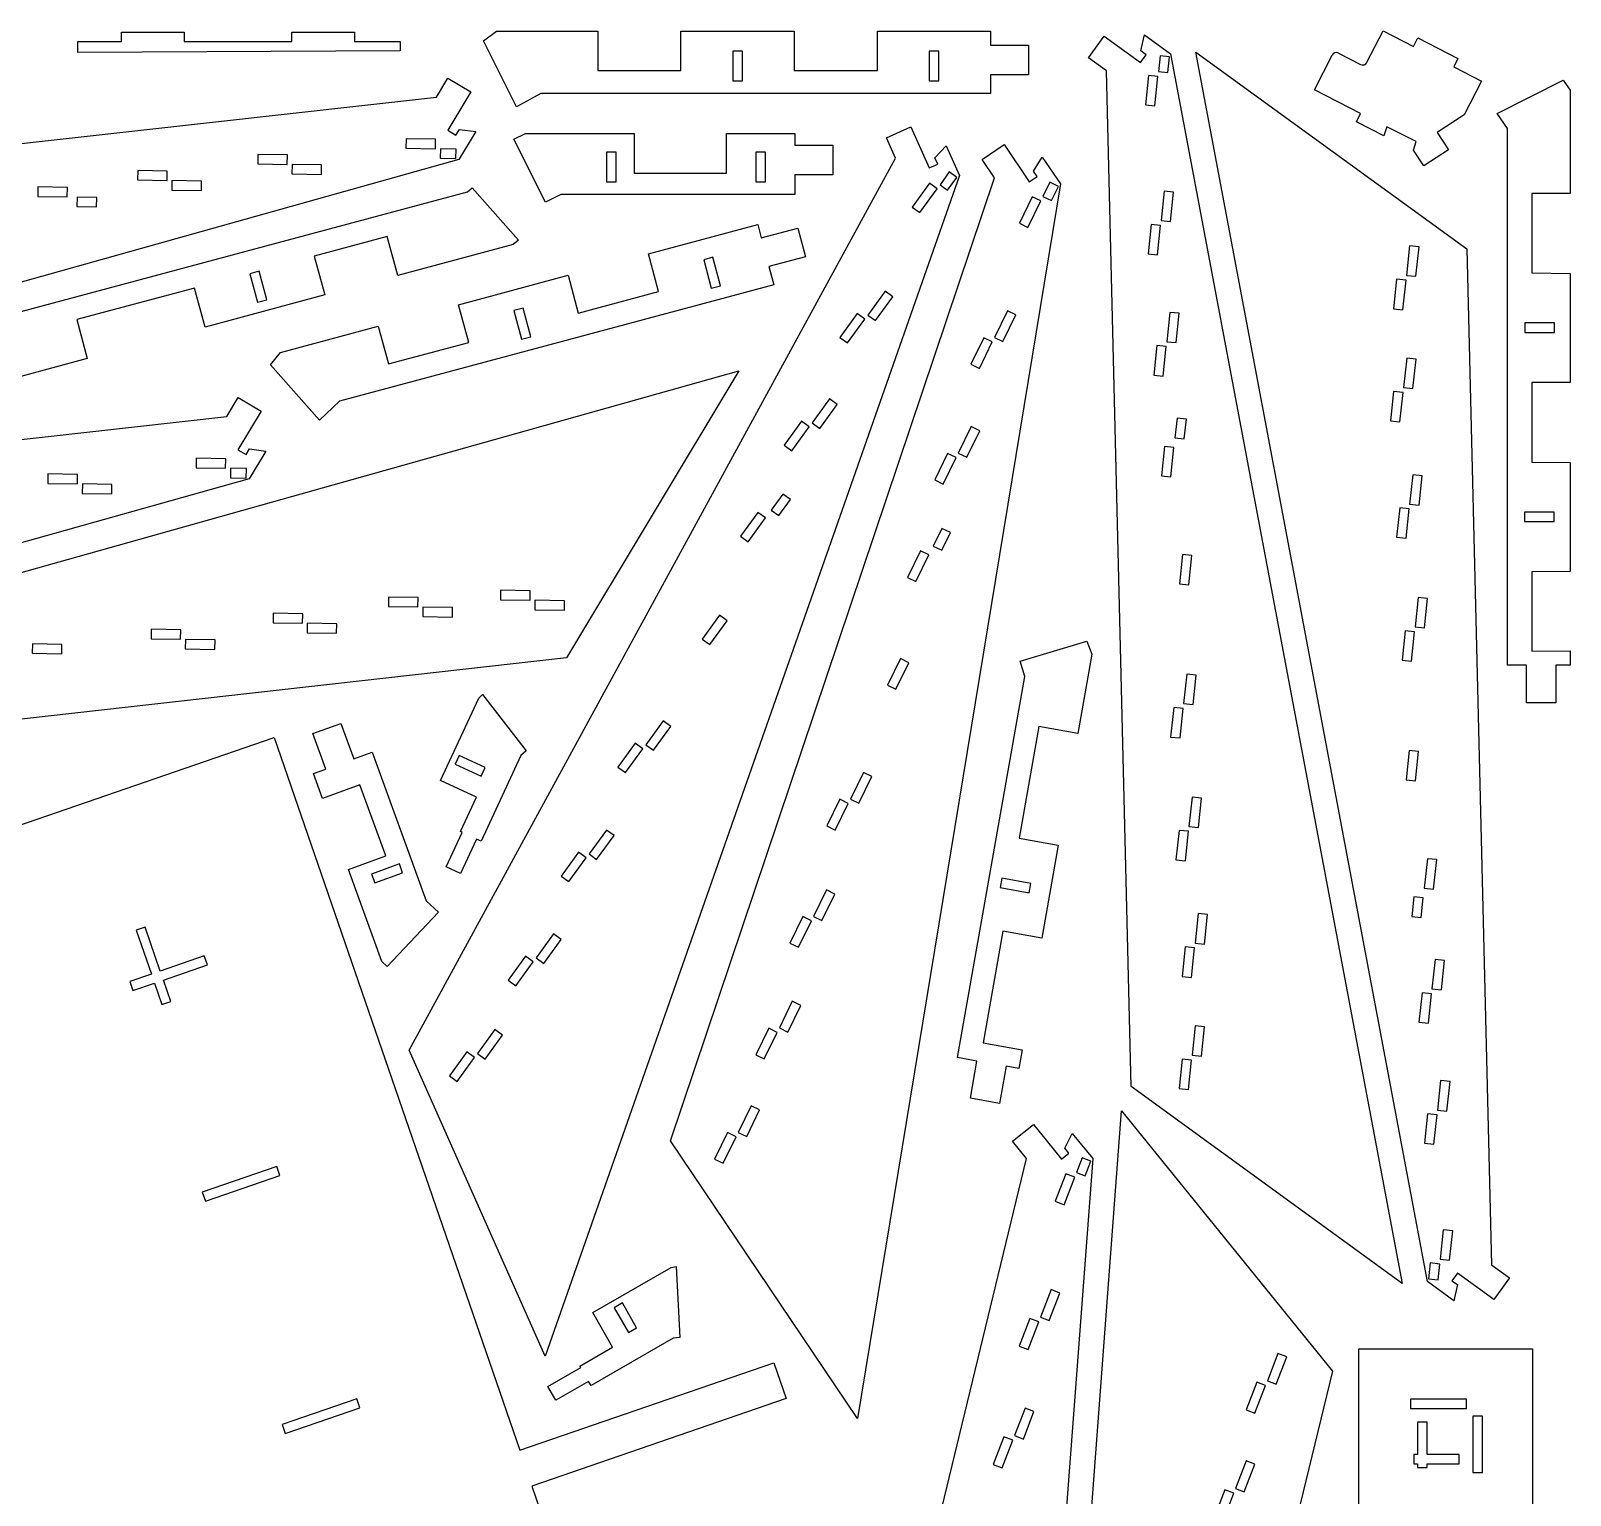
# Model space of a CAD drawing. Extents: x 12 to 2357, y -4 to 494.
# Drawn here: x 246.8 to 491, y 259.7 to 491.9 of the extents above; entities that cross this region are included whole.
import ezdxf

# ---------------------------------------------------------------- set-up
doc = ezdxf.new("R2010")
doc.units = 0
doc.layers.get('0').update_dxf_attribs({"linetype": 'CONTINUOUS'})

msp = doc.modelspace()

# ---------------------------------------------------------------- linework, layer by layer
for p, q in [((261.17, 491.72), (271.1, 491.72)), ((261.17, 490.22), (261.17, 491.72)), ((271.1, 491.72), (271.1, 490.22)), ((288.19, 491.72), (298.13, 491.72)), ((288.19, 490.22), (288.19, 491.72)), ((298.13, 491.72), (298.13, 490.22)), ((318.59, 490.37), (320.64, 491.87)), ((320.64, 491.87), (336.73, 491.87)), ((336.73, 491.87), (336.73, 485.67)), ((349.92, 491.87), (367.9, 491.87)), ((349.92, 485.67), (349.92, 491.87)), ((367.9, 491.87), (367.9, 485.67)), ((381.09, 491.87), (399.03, 491.87)), ((381.09, 485.67), (381.09, 491.87)), ((399.03, 491.87), (399.03, 489.67)), ((414.59, 487.67), (417.08, 491.09)), ((417.08, 491.09), (422.83, 486.92)), ((422.86, 488.74), (423.43, 491.3)), ((423.43, 491.3), (427.59, 488.28)), ((458.73, 486.94), (461.29, 491.94)), ((461.29, 491.94), (466.12, 489.47)), ((254.23, 490.22), (261.17, 490.22)), ((254.23, 488.51), (254.23, 490.22)), ((305.39, 488.76), (254.23, 488.51)), ((271.1, 490.22), (288.19, 490.22)), ((298.13, 490.22), (305.39, 490.22)), ((305.39, 490.22), (305.39, 488.76)), ((323.84, 479.88), (318.59, 490.37)), ((358.16, 488.7), (358.16, 484.01)), ((359.66, 488.7), (358.16, 488.7)), ((359.66, 484.01), (359.66, 488.7)), ((389.31, 488.7), (389.31, 484.01)), ((390.81, 488.7), (389.31, 488.7)), ((390.81, 484.01), (390.81, 488.7)), ((399.03, 489.67), (405.03, 489.67)), ((405.03, 489.67), (405.03, 484.98)), ((423.71, 488.13), (422.86, 488.74)), ((468.35, 293.56), (431.61, 488.56)), ((431.61, 488.56), (474.58, 457.34)), ((454.22, 488.4), (457.72, 486.61)), ((466.12, 489.47), (466.8, 490.81)), ((466.8, 490.81), (473.18, 487.55)), ((417.44, 485.6), (414.59, 487.67)), ((422.83, 486.92), (423.71, 488.13)), ((425.93, 487.97), (425.66, 485.48)), ((427.42, 487.82), (425.93, 487.97)), ((427.16, 485.32), (427.42, 487.82)), ((427.59, 488.28), (464.34, 293.28)), ((450.41, 482.58), (453.22, 488.07)), ((473.18, 487.55), (472.5, 486.21)), ((472.5, 486.21), (476.91, 483.96)), ((311.16, 481.43), (312.97, 484.45)), ((312.97, 484.45), (316.6, 482.27)), ((336.73, 485.67), (349.92, 485.67)), ((358.16, 484.01), (359.66, 484.01)), ((367.9, 485.67), (381.09, 485.67)), ((389.31, 484.01), (390.81, 484.01)), ((399.03, 484.98), (399.03, 481.98)), ((405.03, 484.98), (399.03, 484.98)), ((421.36, 324.5), (417.44, 485.6)), ((424.09, 484.86), (423.6, 480.2)), ((425.58, 484.7), (424.09, 484.86)), ((425.09, 480.04), (425.58, 484.7)), ((425.66, 485.48), (427.16, 485.32)), ((476.91, 483.96), (474.17, 478.59)), ((479.39, 478.85), (489.88, 484.1)), ((489.88, 484.1), (490.98, 482.5)), ((151.01, 463.48), (311.16, 481.43)), ((316.6, 482.27), (312.94, 476.18)), ((327.69, 481.98), (323.84, 479.88)), ((399.03, 481.98), (327.69, 481.98)), ((457.74, 478.84), (450.41, 482.58)), ((490.98, 482.5), (490.98, 466.12)), ((423.6, 480.2), (425.09, 480.04)), ((457.06, 477.5), (457.74, 478.84)), ((481.04, 476.46), (479.39, 478.85)), ((312.94, 476.18), (314.23, 475.4)), ((314.23, 475.4), (314.77, 476.3)), ((314.77, 476.3), (317.36, 475.96)), ((382.52, 474.97), (386.39, 476.69)), ((386.39, 476.69), (389.28, 470.2)), ((461.44, 475.29), (457.06, 477.5)), ((461.88, 476.72), (461.44, 475.29)), ((466.52, 474.36), (461.88, 476.72)), ((474.17, 478.59), (469.89, 475.81)), ((481.04, 391.34), (481.04, 476.46)), ((306.31, 474.82), (306.29, 473.32)), ((311, 474.74), (306.31, 474.82)), ((310.97, 473.24), (311, 474.74)), ((317.36, 475.96), (314.71, 471.55)), ((323.42, 474.74), (325.28, 475.66)), ((328.42, 464.74), (323.42, 474.74)), ((325.28, 475.66), (342.52, 475.66)), ((342.52, 475.66), (342.52, 469.37)), ((357.14, 475.66), (368, 475.66)), ((357.14, 469.37), (357.14, 475.66)), ((368, 475.66), (368, 473.78)), ((368, 473.78), (374, 473.78)), ((374, 473.78), (374, 469.09)), ((383.96, 471.75), (382.52, 474.97)), ((397.69, 471.52), (401.19, 473.89)), ((401.19, 473.89), (405.17, 468)), ((466.11, 473.03), (466.52, 474.36)), ((469.89, 475.81), (471.67, 473.07)), ((314.71, 471.55), (123.66, 417.95)), ((282.8, 472.34), (282.78, 470.84)), ((287.49, 472.26), (282.8, 472.34)), ((287.46, 470.76), (287.49, 472.26)), ((306.29, 473.32), (310.97, 473.24)), ((306.8, 330.27), (383.96, 471.75)), ((311.76, 473.22), (311.73, 471.72)), ((311.73, 471.72), (314.24, 471.68)), ((314.27, 473.18), (311.76, 473.22)), ((314.24, 471.68), (314.27, 473.18)), ((339.63, 472.7), (338.13, 472.7)), ((338.13, 472.7), (338.13, 468.01)), ((339.63, 468.01), (339.63, 472.7)), ((361.82, 472.7), (361.82, 468.01)), ((363.32, 472.7), (361.82, 472.7)), ((363.32, 468.01), (363.32, 472.7)), ((390.22, 471.77), (391.99, 473.7)), ((390.65, 470.81), (390.22, 471.77)), ((391.99, 473.7), (394.09, 469)), ((399.65, 468.6), (397.69, 471.52)), ((405.83, 469.7), (407.23, 471.91)), ((407.23, 471.91), (410.11, 467.65)), ((467.74, 470.52), (466.11, 473.03)), ((471.67, 473.07), (467.74, 470.52)), ((263.75, 469.78), (263.72, 468.28)), ((268.43, 469.7), (263.75, 469.78)), ((268.41, 468.2), (268.43, 469.7)), ((282.78, 470.84), (287.46, 470.76)), ((288.24, 470.74), (288.22, 469.24)), ((288.22, 469.24), (292.9, 469.16)), ((292.93, 470.66), (288.24, 470.74)), ((292.9, 469.16), (292.93, 470.66)), ((394.09, 469), (328.41, 281.75)), ((342.52, 469.37), (357.14, 469.37)), ((368, 469.09), (368, 465.97)), ((374, 469.09), (368, 469.09)), ((389.28, 470.2), (390.65, 470.81)), ((392.49, 469.57), (391.02, 467.53)), ((393.71, 468.68), (392.49, 469.57)), ((406.41, 468.84), (405.83, 469.7)), ((210.01, 438), (316.08, 466.42)), ((247.92, 467.17), (247.89, 465.67)), ((252.6, 467.09), (247.92, 467.17)), ((252.58, 465.59), (252.6, 467.09)), ((263.72, 468.28), (268.41, 468.2)), ((269.19, 468.19), (269.16, 466.69)), ((269.16, 466.69), (273.85, 466.6)), ((273.88, 468.1), (269.19, 468.19)), ((273.85, 466.6), (273.88, 468.1)), ((316.08, 466.42), (316.78, 467.04)), ((316.78, 467.04), (324.16, 458.71)), ((338.13, 468.01), (339.63, 468.01)), ((348.24, 315.87), (399.65, 468.6)), ((361.82, 468.01), (363.32, 468.01)), ((410.11, 467.65), (377.95, 271.84)), ((389.35, 467.78), (386.59, 463.99)), ((387.8, 463.11), (390.56, 466.9)), ((390.56, 466.9), (389.35, 467.78)), ((391.02, 467.53), (392.23, 466.65)), ((392.23, 466.65), (393.71, 468.68)), ((405.17, 468), (406.41, 468.84)), ((408.44, 467.93), (407.34, 465.68)), ((409.79, 467.27), (408.44, 467.93)), ((408.69, 465.02), (409.79, 467.27)), ((426.58, 466.5), (426.09, 461.84)), ((428.07, 466.34), (426.58, 466.5)), ((247.89, 465.67), (252.58, 465.59)), ((254.14, 465.56), (254.11, 464.06)), ((254.11, 464.06), (257.24, 464)), ((257.26, 465.5), (254.14, 465.56)), ((257.24, 464), (257.26, 465.5)), ((330.88, 465.97), (328.42, 464.74)), ((368, 465.97), (330.88, 465.97)), ((386.59, 463.99), (387.8, 463.11)), ((405.65, 465.63), (403.6, 461.42)), ((404.95, 460.76), (407, 464.97)), ((407, 464.97), (405.65, 465.63)), ((407.34, 465.68), (408.69, 465.02)), ((427.58, 461.68), (428.07, 466.34)), ((484.92, 466.13), (484.92, 453.53)), ((490.98, 466.12), (484.92, 466.13)), ((426.09, 461.84), (427.58, 461.68)), ((303.33, 459.32), (291.75, 456.22)), ((304.99, 453.14), (303.33, 459.32)), ((344.77, 456.57), (362.1, 461.21)), ((362.1, 461.21), (362.67, 459.08)), ((362.67, 459.08), (368.46, 460.64)), ((368.46, 460.64), (369.68, 456.11)), ((403.6, 461.42), (404.95, 460.76)), ((424.51, 461.22), (424.02, 456.56)), ((426, 461.06), (424.51, 461.22)), ((425.51, 456.4), (426, 461.06)), ((323.33, 458.05), (304.99, 453.14)), ((324.16, 458.71), (323.33, 458.05)), ((465.51, 457.82), (465.02, 453.15)), ((467, 457.66), (465.51, 457.82)), ((466.51, 453), (467, 457.66)), ((474.58, 457.34), (478.51, 296.24)), ((291.75, 456.22), (293.41, 450.04)), ((346.37, 450.58), (344.77, 456.57)), ((354.98, 456.02), (353.53, 455.63)), ((353.53, 455.63), (354.74, 451.1)), ((356.19, 451.49), (354.98, 456.02)), ((369.68, 456.11), (363.88, 454.55)), ((363.88, 454.55), (364.66, 451.66)), ((424.02, 456.56), (425.51, 456.4)), ((283, 453.81), (281.55, 453.42)), ((281.55, 453.42), (282.77, 448.9)), ((284.21, 449.28), (283, 453.81)), ((314.65, 448.5), (332.03, 453.16)), ((332.03, 453.16), (333.63, 447.17)), ((463.44, 452.53), (462.95, 447.87)), ((464.94, 452.38), (463.44, 452.53)), ((464.45, 447.71), (464.94, 452.38)), ((465.02, 453.15), (466.51, 453)), ((484.92, 453.53), (490.98, 453.43)), ((490.98, 453.43), (490.98, 436.15)), ((272.77, 451.13), (254.11, 446.13)), ((274.43, 444.95), (272.77, 451.13)), ((293.41, 450.04), (274.43, 444.95)), ((364.66, 451.66), (295.74, 433.19)), ((333.63, 447.17), (346.37, 450.58)), ((354.74, 451.1), (356.19, 451.49)), ((382.32, 450.64), (379.56, 446.85)), ((380.78, 445.97), (383.53, 449.76)), ((383.53, 449.76), (382.32, 450.64)), ((282.77, 448.9), (284.21, 449.28)), ((316.26, 442.51), (314.65, 448.5)), ((324.89, 447.96), (323.44, 447.57)), ((323.44, 447.57), (324.65, 443.04)), ((326.1, 443.43), (324.89, 447.96)), ((377.89, 447.1), (375.14, 443.31)), ((379.1, 446.22), (377.89, 447.1)), ((401.71, 447.53), (399.65, 443.32)), ((401, 442.66), (403.06, 446.87)), ((403.06, 446.87), (401.71, 447.53)), ((427.46, 447.29), (426.97, 442.63)), ((428.95, 447.14), (427.46, 447.29)), ((428.46, 442.48), (428.95, 447.14)), ((462.95, 447.87), (464.45, 447.71)), ((254.11, 446.13), (255.76, 439.95)), ((286.38, 440.93), (301.91, 445.09)), ((301.91, 445.09), (303.52, 439.1)), ((376.35, 442.43), (379.1, 446.22)), ((379.56, 446.85), (380.78, 445.97)), ((483.79, 445.61), (483.79, 444.1)), ((488.48, 445.61), (483.79, 445.61)), ((488.48, 444.1), (488.48, 445.61)), ((303.52, 439.1), (316.26, 442.51)), ((324.65, 443.04), (326.1, 443.43)), ((375.14, 443.31), (376.35, 442.43)), ((397.96, 443.27), (395.91, 439.06)), ((397.26, 438.4), (399.31, 442.62)), ((399.31, 442.62), (397.96, 443.27)), ((399.65, 443.32), (401, 442.66)), ((425.4, 442.01), (424.91, 437.35)), ((426.89, 441.86), (425.4, 442.01)), ((426.97, 442.63), (428.46, 442.48)), ((483.79, 444.1), (488.48, 444.1)), ((255.76, 439.95), (236.79, 434.87)), ((284.79, 438.94), (286.38, 440.93)), ((426.4, 437.19), (426.89, 441.86)), ((465.04, 440.03), (464.55, 435.36)), ((466.53, 439.87), (465.04, 440.03)), ((466.04, 435.2), (466.53, 439.87)), ((168.07, 384.4), (359.13, 438)), ((292.57, 430.17), (284.79, 438.94)), ((359.13, 438), (331.77, 392.47)), ((395.91, 439.06), (397.26, 438.4)), ((424.91, 437.35), (426.4, 437.19)), ((462.97, 434.74), (462.48, 430.06)), ((464.46, 434.58), (462.97, 434.74)), ((464.55, 435.36), (466.04, 435.2)), ((490.98, 436.15), (484.92, 436.14)), ((484.92, 436.14), (484.92, 423.55)), ((277.88, 430.76), (279.7, 433.78)), ((279.7, 433.78), (283.32, 431.6)), ((295.74, 433.19), (292.57, 430.17)), ((373.48, 433.57), (370.73, 429.78)), ((371.94, 428.89), (374.7, 432.69)), ((374.7, 432.69), (373.48, 433.57)), ((463.97, 429.91), (464.46, 434.58)), ((117.74, 412.81), (277.88, 430.76)), ((283.32, 431.6), (279.66, 425.51)), ((369.06, 430.03), (366.3, 426.23)), ((370.27, 429.14), (369.06, 430.03)), ((370.73, 429.78), (371.94, 428.89)), ((428.61, 430.52), (428.28, 427.41)), ((430.1, 430.36), (428.61, 430.52)), ((429.77, 427.25), (430.1, 430.36)), ((462.48, 430.06), (463.97, 429.91)), ((367.52, 425.35), (370.27, 429.14)), ((395.97, 429.18), (393.92, 424.97)), ((395.27, 424.31), (397.32, 428.52)), ((397.32, 428.52), (395.97, 429.18)), ((428.28, 427.41), (429.77, 427.25)), ((279.66, 425.51), (280.95, 424.74)), ((280.95, 424.74), (281.49, 425.63)), ((284.09, 425.29), (281.43, 420.88)), ((281.49, 425.63), (284.09, 425.29)), ((366.3, 426.23), (367.52, 425.35)), ((392.23, 424.92), (390.17, 420.71)), ((393.58, 424.26), (392.23, 424.92)), ((393.92, 424.97), (395.27, 424.31)), ((426.62, 426.01), (426.13, 421.35)), ((428.12, 425.86), (426.62, 426.01)), ((427.63, 421.2), (428.12, 425.86)), ((273.04, 424.15), (273.01, 422.65)), ((273.01, 422.65), (277.7, 422.57)), ((277.72, 424.07), (273.04, 424.15)), ((277.7, 422.57), (277.72, 424.07)), ((278.48, 422.56), (278.45, 421.06)), ((280.99, 422.51), (278.48, 422.56)), ((280.96, 421.01), (280.99, 422.51)), ((391.52, 420.05), (393.58, 424.26)), ((484.92, 423.55), (490.98, 423.45)), ((490.98, 423.45), (490.98, 406.17)), ((281.43, 420.88), (90.38, 367.28)), ((249.52, 421.67), (249.5, 420.17)), ((249.5, 420.17), (254.19, 420.09)), ((254.21, 421.59), (249.52, 421.67)), ((254.19, 420.09), (254.21, 421.59)), ((254.97, 420.08), (254.94, 418.58)), ((259.65, 419.99), (254.97, 420.08)), ((278.45, 421.06), (280.96, 421.01)), ((390.17, 420.71), (391.52, 420.05)), ((426.13, 421.35), (427.63, 421.2)), ((466, 421.52), (465.51, 416.86)), ((467.49, 421.37), (466, 421.52)), ((467, 416.7), (467.49, 421.37)), ((254.94, 418.58), (259.63, 418.49)), ((259.63, 418.49), (259.65, 419.99)), ((366.09, 418.47), (364.25, 415.94)), ((365.46, 415.06), (367.3, 417.59)), ((367.3, 417.59), (366.09, 418.47)), ((362.12, 415.56), (359.36, 411.77)), ((363.33, 414.68), (362.12, 415.56)), ((364.25, 415.94), (365.46, 415.06)), ((463.94, 416.27), (463.45, 411.61)), ((465.43, 416.12), (463.94, 416.27)), ((464.94, 411.45), (465.43, 416.12)), ((465.51, 416.86), (467, 416.7)), ((488.44, 415.62), (483.75, 415.62)), ((483.75, 415.62), (483.75, 414.13)), ((488.44, 414.13), (488.44, 415.62)), ((360.58, 410.88), (363.33, 414.68)), ((391.31, 413.03), (389.94, 410.22)), ((392.66, 412.37), (391.31, 413.03)), ((483.75, 414.13), (488.44, 414.13)), ((359.36, 411.77), (360.58, 410.88)), ((391.29, 409.56), (392.66, 412.37)), ((463.45, 411.61), (464.94, 411.45)), ((387.91, 409.47), (385.85, 405.26)), ((387.2, 404.6), (389.26, 408.81)), ((389.26, 408.81), (387.91, 409.47)), ((389.94, 410.22), (391.29, 409.56)), ((429.49, 408.87), (429, 404.21)), ((430.98, 408.71), (429.49, 408.87)), ((430.49, 404.05), (430.98, 408.71)), ((490.98, 406.17), (484.92, 406.16)), ((484.92, 406.16), (484.92, 393.57)), ((321.32, 403.22), (321.3, 401.72)), ((326.01, 403.14), (321.32, 403.22)), ((325.98, 401.64), (326.01, 403.14)), ((385.85, 405.26), (387.2, 404.6)), ((429, 404.21), (430.49, 404.05)), ((303.54, 402.14), (303.51, 400.64)), ((303.51, 400.64), (308.21, 400.56)), ((308.24, 402.06), (303.54, 402.14)), ((308.21, 400.56), (308.24, 402.06)), ((308.99, 400.55), (308.97, 399.05)), ((313.69, 400.46), (308.99, 400.55)), ((321.3, 401.72), (325.98, 401.64)), ((326.76, 401.63), (326.74, 400.13)), ((331.45, 401.54), (326.76, 401.63)), ((331.43, 400.04), (331.45, 401.54)), ((466.86, 402.05), (466.37, 397.39)), ((468.35, 401.89), (466.86, 402.05)), ((467.86, 397.23), (468.35, 401.89)), ((285.24, 399.57), (285.22, 398.07)), ((285.22, 398.07), (289.9, 397.99)), ((289.93, 399.49), (285.24, 399.57)), ((289.9, 397.99), (289.93, 399.49)), ((308.97, 399.05), (313.67, 398.96)), ((313.67, 398.96), (313.69, 400.46)), ((326.74, 400.13), (331.43, 400.04)), ((356.03, 399.28), (353.27, 395.48)), ((354.49, 394.6), (357.24, 398.39)), ((357.24, 398.39), (356.03, 399.28)), ((265.89, 397.02), (265.86, 395.52)), ((270.58, 396.94), (265.89, 397.02)), ((270.55, 395.44), (270.58, 396.94)), ((290.65, 397.98), (290.63, 396.48)), ((290.63, 396.48), (295.31, 396.39)), ((295.34, 397.89), (290.65, 397.98)), ((295.31, 396.39), (295.34, 397.89)), ((464.79, 396.77), (464.3, 392.11)), ((466.29, 396.61), (464.79, 396.77)), ((465.8, 391.95), (466.29, 396.61)), ((466.37, 397.39), (467.86, 397.23)), ((247.04, 394.71), (247.01, 393.21)), ((247.01, 393.21), (251.7, 393.13)), ((251.72, 394.63), (247.04, 394.71)), ((251.7, 393.13), (251.72, 394.63)), ((265.86, 395.52), (270.55, 395.44)), ((271.33, 395.42), (271.3, 393.92)), ((271.3, 393.92), (275.99, 393.84)), ((276.02, 395.34), (271.33, 395.42)), ((275.99, 393.84), (276.02, 395.34)), ((353.27, 395.48), (354.49, 394.6)), ((403.73, 391.97), (414.3, 395.15)), ((414.3, 395.15), (415.12, 393.06)), ((484.92, 393.57), (490.98, 393.58)), ((490.98, 393.58), (490.98, 391.33)), ((331.77, 392.47), (171.62, 374.51)), ((384.74, 392.38), (382.68, 388.16)), ((384.03, 387.51), (386.09, 391.72)), ((386.09, 391.72), (384.74, 392.38)), ((404.45, 389.56), (403.73, 391.97)), ((415.12, 393.06), (412.9, 380.51)), ((464.3, 392.11), (465.8, 391.95)), ((484.04, 391.34), (481.04, 391.34)), ((484.04, 385.34), (484.04, 391.34)), ((488.72, 391.33), (488.72, 385.34)), ((490.98, 391.33), (488.72, 391.33)), ((393.79, 329.09), (404.45, 389.56)), ((430.15, 389.89), (429.66, 385.23)), ((431.64, 389.73), (430.15, 389.89)), ((431.15, 385.07), (431.64, 389.73)), ((311.79, 373.06), (317.86, 386.08)), ((317.86, 386.08), (318.42, 386.67)), ((318.42, 386.67), (325.38, 377.75)), ((382.68, 388.16), (384.03, 387.51)), ((428.08, 384.61), (427.59, 379.94)), ((429.58, 384.45), (428.08, 384.61)), ((429.09, 379.79), (429.58, 384.45)), ((429.66, 385.23), (431.15, 385.07)), ((488.72, 385.34), (484.04, 385.34)), ((291.55, 380.49), (295.96, 382.1)), ((295.96, 382.1), (298.01, 376.46)), ((347.11, 382.51), (344.35, 378.72)), ((345.56, 377.84), (348.32, 381.63)), ((348.32, 381.63), (347.11, 382.51)), ((406.7, 381.61), (403.58, 363.89)), ((412.9, 380.51), (406.7, 381.61)), ((172.36, 340.95), (285.41, 379.88)), ((285.41, 379.88), (324.34, 266.82)), ((293.61, 374.86), (291.55, 380.49)), ((342.68, 378.97), (339.92, 375.17)), ((343.89, 378.09), (342.68, 378.97)), ((344.35, 378.72), (345.56, 377.84)), ((427.59, 379.94), (429.09, 379.79)), ((298.01, 376.46), (300.95, 377.53)), ((300.95, 377.53), (309.52, 353.98)), ((314.76, 377), (314.12, 375.63)), ((318.85, 375.09), (314.76, 377)), ((324.55, 377.02), (318.21, 363.42)), ((325.38, 377.75), (324.55, 377.02)), ((341.14, 374.29), (343.89, 378.09)), ((465.45, 377.79), (464.96, 373.13)), ((466.94, 377.63), (465.45, 377.79)), ((466.45, 372.97), (466.94, 377.63)), ((291.65, 374.14), (293.61, 374.86)), ((293.09, 370.2), (291.65, 374.14)), ((314.12, 375.63), (318.22, 373.72)), ((318.22, 373.72), (318.85, 375.09)), ((339.92, 375.17), (341.14, 374.29)), ((378.86, 374.32), (376.81, 370.1)), ((378.16, 369.45), (380.21, 373.66)), ((380.21, 373.66), (378.86, 374.32)), ((299, 372.35), (293.09, 370.2)), ((303.1, 361.09), (299, 372.35)), ((317.5, 370.4), (311.79, 373.06)), ((464.96, 373.13), (466.45, 372.97)), ((314.96, 364.94), (317.5, 370.4)), ((375.12, 370.06), (373.06, 365.85)), ((374.41, 365.19), (376.46, 369.4)), ((376.46, 369.4), (375.12, 370.06)), ((376.81, 370.1), (378.16, 369.45)), ((431, 370.38), (430.51, 365.72)), ((432.5, 370.23), (431, 370.38)), ((432.01, 365.57), (432.5, 370.23)), ((312.69, 359.37), (315.23, 364.81)), ((315.23, 364.81), (314.96, 364.94)), ((338.1, 365.19), (335.34, 361.4)), ((336.55, 360.52), (339.31, 364.31)), ((339.31, 364.31), (338.1, 365.19)), ((373.06, 365.85), (374.41, 365.19)), ((403.58, 363.89), (409.78, 362.8)), ((428.94, 365.13), (428.45, 360.47)), ((430.44, 364.98), (428.94, 365.13)), ((429.95, 360.32), (430.44, 364.98)), ((430.51, 365.72), (432.01, 365.57)), ((317.5, 363.75), (314.97, 358.31)), ((318.21, 363.42), (317.5, 363.75)), ((333.69, 361.67), (330.93, 357.88)), ((334.9, 360.79), (333.69, 361.67)), ((409.78, 362.8), (407.18, 348.04)), ((297.19, 358.93), (303.1, 361.09)), ((305.27, 359.81), (300.86, 358.21)), ((305.78, 358.4), (305.27, 359.81)), ((314.97, 358.31), (312.69, 359.37)), ((332.14, 357), (334.9, 360.79)), ((335.34, 361.4), (336.55, 360.52)), ((428.45, 360.47), (429.95, 360.32)), ((468.32, 360.64), (467.83, 355.98)), ((469.81, 360.49), (468.32, 360.64)), ((469.32, 355.82), (469.81, 360.49)), ((302.49, 344.35), (297.19, 358.93)), ((300.86, 358.21), (301.37, 356.8)), ((301.37, 356.8), (305.78, 358.4)), ((330.93, 357.88), (332.14, 357)), ((400.82, 357.53), (400.56, 356.06)), ((405.44, 356.72), (400.82, 357.53)), ((405.18, 355.24), (405.44, 356.72)), ((373, 355.7), (370.94, 351.48)), ((372.29, 350.83), (374.34, 355.04)), ((374.34, 355.04), (373, 355.7)), ((400.56, 356.06), (405.18, 355.24)), ((466.17, 354.58), (465.85, 351.48)), ((467.66, 354.43), (466.17, 354.58)), ((467.34, 351.32), (467.66, 354.43)), ((467.83, 355.98), (469.32, 355.82)), ((311.46, 352.14), (303.34, 343.55)), ((309.52, 353.98), (311.46, 352.14)), ((431.97, 351.93), (431.48, 347.26)), ((433.46, 351.78), (431.97, 351.93)), ((432.97, 347.1), (433.46, 351.78)), ((264.93, 349.79), (263.51, 349.31)), ((263.51, 349.31), (265.92, 342.33)), ((267.33, 342.81), (264.93, 349.79)), ((369.26, 351.47), (367.21, 347.25)), ((368.56, 346.6), (370.61, 350.81)), ((370.61, 350.81), (369.26, 351.47)), ((370.94, 351.48), (372.29, 350.83)), ((465.85, 351.48), (467.34, 351.32)), ((329.71, 348.73), (326.94, 344.93)), ((328.16, 344.04), (330.92, 347.85)), ((330.92, 347.85), (329.71, 348.73)), ((367.21, 347.25), (368.56, 346.6)), ((400.98, 349.13), (397.86, 331.42)), ((407.18, 348.04), (400.98, 349.13)), ((431.48, 347.26), (432.97, 347.1)), ((274.31, 345.22), (267.33, 342.81)), ((274.8, 343.8), (274.31, 345.22)), ((303.34, 343.55), (302.49, 344.35)), ((325.27, 345.18), (322.51, 341.37)), ((326.49, 344.29), (325.27, 345.18)), ((326.94, 344.93), (328.16, 344.04)), ((429.91, 346.64), (429.41, 341.96)), ((431.4, 346.48), (429.91, 346.64)), ((430.91, 341.81), (431.4, 346.48)), ((469.54, 344.64), (469.05, 339.98)), ((471.03, 344.49), (469.54, 344.64)), ((470.54, 339.83), (471.03, 344.49)), ((265.92, 342.33), (262.49, 341.15)), ((267.82, 341.4), (274.8, 343.8)), ((323.72, 340.49), (326.49, 344.29)), ((429.41, 341.96), (430.91, 341.81)), ((262.49, 341.15), (262.98, 339.73)), ((262.98, 339.73), (266.4, 340.91)), ((266.4, 340.91), (267.58, 337.49)), ((269, 337.97), (267.82, 341.4)), ((322.51, 341.37), (323.72, 340.49)), ((469.05, 339.98), (470.54, 339.83)), ((267.58, 337.49), (269, 337.97)), ((367.59, 338.03), (365.53, 333.8)), ((366.88, 333.15), (368.94, 337.37)), ((368.94, 337.37), (367.59, 338.03)), ((467.48, 339.36), (466.99, 334.7)), ((468.97, 339.21), (467.48, 339.36)), ((468.48, 334.54), (468.97, 339.21)), ((466.99, 334.7), (468.48, 334.54)), ((320.39, 333.54), (317.64, 329.75)), ((318.85, 328.87), (321.61, 332.66)), ((321.61, 332.66), (320.39, 333.54)), ((363.84, 333.76), (361.78, 329.53)), ((363.13, 328.88), (365.19, 333.1)), ((365.19, 333.1), (363.84, 333.76)), ((365.53, 333.8), (366.88, 333.15)), ((431.5, 334.12), (431.01, 329.46)), ((432.99, 333.97), (431.5, 334.12)), ((432.5, 329.3), (432.99, 333.97)), ((328.41, 281.75), (306.8, 330.27)), ((315.96, 330), (313.21, 326.21)), ((317.18, 329.12), (315.96, 330)), ((317.64, 329.75), (318.85, 328.87)), ((397.86, 331.42), (404.05, 330.33)), ((404.05, 330.33), (403.53, 327.38)), ((314.42, 325.33), (317.18, 329.12)), ((361.78, 329.53), (363.13, 328.88)), ((396.87, 328.55), (393.79, 329.09)), ((395.83, 322.64), (396.87, 328.55)), ((401.49, 327.74), (400.44, 321.83)), ((403.53, 327.38), (401.49, 327.74)), ((429.43, 328.84), (428.94, 324.18)), ((430.92, 328.68), (429.43, 328.84)), ((430.43, 324.02), (430.92, 328.68)), ((431.01, 329.46), (432.5, 329.3)), ((313.21, 326.21), (314.42, 325.33)), ((470.43, 325.44), (469.94, 320.78)), ((471.92, 325.28), (470.43, 325.44)), ((471.43, 320.62), (471.92, 325.28)), ((400.44, 321.83), (395.83, 322.64)), ((464.34, 293.28), (421.36, 324.5)), ((428.94, 324.18), (430.43, 324.02)), ((361.06, 321.45), (359, 317.24)), ((360.35, 316.58), (362.4, 320.8)), ((362.4, 320.8), (361.06, 321.45)), ((404.85, 122.8), (419.83, 320.67)), ((419.83, 320.67), (453.26, 279.39)), ((468.37, 320.16), (467.88, 315.5)), ((469.86, 320), (468.37, 320.16)), ((469.37, 315.34), (469.86, 320)), ((469.94, 320.78), (471.43, 320.62)), ((402.53, 315.85), (405.82, 318.51)), ((405.82, 318.51), (410.29, 312.99)), ((377.95, 271.84), (348.24, 315.87)), ((357.31, 317.2), (355.26, 312.98)), ((356.6, 312.33), (358.66, 316.54)), ((358.66, 316.54), (357.31, 317.2)), ((359, 317.24), (360.35, 316.58)), ((404.74, 313.11), (402.53, 315.85)), ((410.8, 314.75), (412, 317.07)), ((412, 317.07), (415.24, 313.07)), ((467.88, 315.5), (469.37, 315.34)), ((355.26, 312.98), (356.6, 312.33)), ((366.84, 156.48), (404.74, 313.11)), ((415.24, 313.07), (400.27, 115.2)), ((410.29, 312.99), (411.46, 313.93)), ((411.46, 313.93), (410.8, 314.75)), ((413.56, 313.21), (412.66, 310.86)), ((414.96, 312.67), (413.56, 313.21)), ((414.06, 310.33), (414.96, 312.67)), ((285.81, 311.84), (273.99, 307.77)), ((274.48, 306.35), (286.3, 310.42)), ((286.3, 310.42), (285.81, 311.84)), ((410.98, 310.67), (409.3, 306.3)), ((410.7, 305.76), (412.38, 310.14)), ((412.38, 310.14), (410.98, 310.67)), ((412.66, 310.86), (414.06, 310.33)), ((273.99, 307.77), (274.48, 306.35)), ((409.3, 306.3), (410.7, 305.76)), ((470.85, 301.8), (470.36, 297.14)), ((472.34, 301.64), (470.85, 301.8)), ((471.85, 296.98), (472.34, 301.64)), ((335.94, 288.65), (348.37, 295.83)), ((348.37, 295.83), (349.17, 295.99)), ((349.17, 295.99), (349.76, 284.7)), ((468.79, 296.52), (468.52, 294.02)), ((470.28, 296.36), (468.79, 296.52)), ((470.02, 293.86), (470.28, 296.36)), ((470.36, 297.14), (471.85, 296.98)), ((478.51, 296.24), (481.35, 294.17)), ((472.52, 290.54), (468.35, 293.56)), ((468.52, 294.02), (470.02, 293.86)), ((473.12, 294.92), (472.23, 293.71)), ((472.23, 293.71), (473.08, 293.09)), ((473.08, 293.09), (472.52, 290.54)), ((478.87, 290.75), (473.12, 294.92)), ((481.35, 294.17), (478.87, 290.75)), ((408.63, 292.3), (406.95, 287.92)), ((408.35, 287.38), (410.03, 291.76)), ((410.03, 291.76), (408.63, 292.3)), ((339.09, 283.19), (335.94, 288.65)), ((340.63, 290.18), (339.32, 289.42)), ((339.32, 289.42), (341.58, 285.51)), ((342.89, 286.26), (340.63, 290.18)), ((341.58, 285.51), (342.89, 286.26)), ((405.27, 287.73), (403.59, 283.35)), ((404.99, 282.82), (406.67, 287.19)), ((406.67, 287.19), (405.27, 287.73)), ((406.95, 287.92), (408.35, 287.38)), ((348.67, 284.58), (335.67, 277.07)), ((349.76, 284.7), (348.67, 284.58)), ((403.59, 283.35), (404.99, 282.82)), ((333.87, 280.18), (339.09, 283.19)), ((444.62, 282.19), (442.94, 277.82)), ((444.34, 277.28), (446.02, 281.66)), ((446.02, 281.66), (444.62, 282.19)), ((457.43, 255.32), (457.43, 282.91)), ((457.43, 282.91), (484.98, 282.91)), ((484.98, 282.91), (484.98, 255.32)), ((324.34, 266.82), (364.67, 280.71)), ((328.83, 276.92), (334.02, 279.92)), ((334.02, 279.92), (333.87, 280.18)), ((364.67, 280.71), (366.63, 275.04)), ((453.26, 279.39), (415.35, 122.76)), ((330.08, 274.75), (328.83, 276.92)), ((335.28, 277.75), (330.08, 274.75)), ((335.67, 277.07), (335.28, 277.75)), ((441.26, 277.62), (439.58, 273.25)), ((440.98, 272.71), (442.66, 277.09)), ((442.66, 277.09), (441.26, 277.62)), ((442.94, 277.82), (444.34, 277.28)), ((298.5, 274.99), (286.68, 270.92)), ((287.16, 269.5), (298.98, 273.57)), ((298.98, 273.57), (298.5, 274.99)), ((366.63, 275.04), (326.29, 261.15)), ((404.51, 273.52), (402.83, 269.14)), ((405.91, 272.98), (404.51, 273.52)), ((465.63, 274.95), (465.63, 273.45)), ((474.52, 274.95), (465.63, 274.95)), ((474.52, 273.45), (474.52, 274.95)), ((404.24, 268.6), (405.91, 272.98)), ((439.58, 273.25), (440.98, 272.71)), ((465.63, 273.45), (474.52, 273.45)), ((466.78, 271.26), (466.78, 266.17)), ((468.28, 271.26), (466.78, 271.26)), ((468.28, 266.17), (468.28, 271.26)), ((475.56, 272.22), (475.56, 263.29)), ((477.06, 272.22), (475.56, 272.22)), ((477.06, 263.29), (477.06, 272.22)), ((286.68, 270.92), (287.16, 269.5)), ((401.15, 268.95), (399.47, 264.57)), ((402.55, 268.41), (401.15, 268.95)), ((402.83, 269.14), (404.24, 268.6)), ((400.87, 264.04), (402.55, 268.41)), ((399.47, 264.57), (400.87, 264.04)), ((439.56, 265.14), (437.88, 260.75)), ((439.28, 260.21), (440.96, 264.6)), ((440.96, 264.6), (439.56, 265.14)), ((466.2, 266.17), (466.2, 264.67)), ((466.78, 266.17), (466.2, 266.17)), ((466.2, 264.67), (466.78, 264.67)), ((466.78, 264.67), (466.78, 264.08)), ((466.78, 264.08), (468.28, 264.08)), ((473.37, 266.17), (468.28, 266.17)), ((468.28, 264.67), (473.37, 264.67)), ((468.28, 264.08), (468.28, 264.67)), ((473.37, 264.67), (473.37, 266.17)), ((475.56, 263.29), (477.06, 263.29)), ((326.29, 261.15), (338, 227.14)), ((436.2, 260.56), (434.51, 256.17)), ((435.91, 255.63), (437.6, 260.02)), ((437.6, 260.02), (436.2, 260.56)), ((437.88, 260.75), (439.28, 260.21))]:
    msp.add_line(p, q)
for centre, start, end in [((453.88, 487.73), 62.9437, 152.9437), ((458.06, 487.28), 242.9437, 332.9437)]:
    msp.add_arc(centre, 0.75, start, end)

doc.saveas('drawing.dxf')
